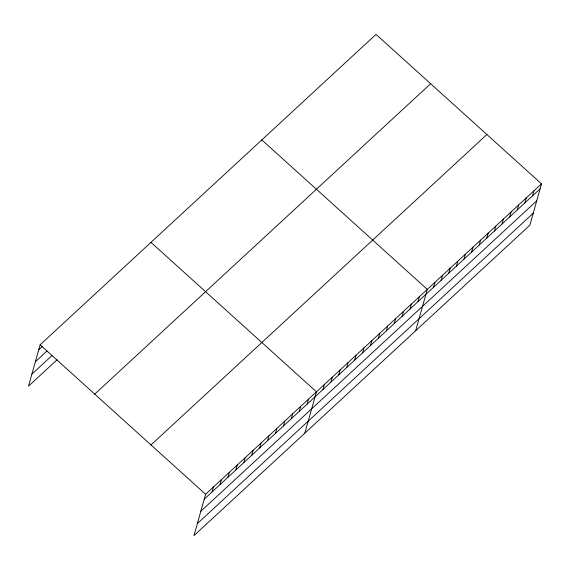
<?xml version="1.0" encoding="UTF-8"?>
<svg xmlns="http://www.w3.org/2000/svg" width="570" height="570" viewBox="0 0 570 570"><rect width="100%" height="100%" fill="white"/><g stroke="black" fill="none" stroke-linecap="round" stroke-linejoin="round"><path stroke-width="0.85" d="M541.5 183.846L205.599 494.261L193.978 535.615L529.879 225.2L541.5 183.846L376.022 34.385L40.121 344.8L28.5 386.154L57.128 359.698M212.126 491.903L213.522 486.944M220.041 484.586L221.438 479.626M227.964 477.268L229.354 472.309M235.88 469.951L237.27 464.992M243.796 462.633L245.193 457.674M251.712 455.316L253.109 450.357M259.635 447.999L261.024 443.047M267.551 440.681L268.94 435.729M275.467 433.364L276.863 428.412M283.383 426.047L284.779 421.095M291.306 418.736L292.695 413.777M299.221 411.419L300.611 406.46M307.137 404.101L308.534 399.143M304.822 433.179L316.45 391.825L150.972 242.364M322.976 389.467L324.366 384.508M330.892 382.149L332.281 377.19M338.808 374.832L340.204 369.873M346.724 367.515L348.12 362.556M354.64 360.197L356.036 355.238M362.563 352.88L363.952 347.921M370.479 345.562L371.875 340.603M378.395 338.245L379.791 333.286M386.31 330.928L387.707 325.976M394.233 323.61L395.623 318.659M402.149 316.293L403.539 311.341M410.065 308.976L411.462 304.024M417.981 301.658L419.378 296.706M415.673 330.743L427.293 289.389L261.815 139.928M433.514 287.309L434.91 282.349M441.13 280.269L442.52 275.317M448.74 273.237L450.136 268.278M456.356 266.197L457.753 261.245M463.973 259.165L465.362 254.206M471.582 252.125L472.979 247.173M479.199 245.093L480.588 240.134M486.809 238.053L488.205 233.102M494.425 231.021L495.815 226.062M502.042 223.982L503.431 219.03M509.651 216.949L511.048 211.99M517.268 209.91L518.657 204.958M524.877 202.877L526.274 197.918M532.494 195.838L533.883 190.886M38.732 349.759L42.387 346.382M35.354 361.765L46.925 351.077M31.877 374.141L51.977 355.566M94.734 394.119L430.628 83.705M150.993 444.942L486.894 134.527M204.21 499.22L540.103 188.805M200.832 511.233L536.733 200.811M197.355 523.602L533.249 213.187M40.121 344.8L205.599 494.261"/></g></svg>
